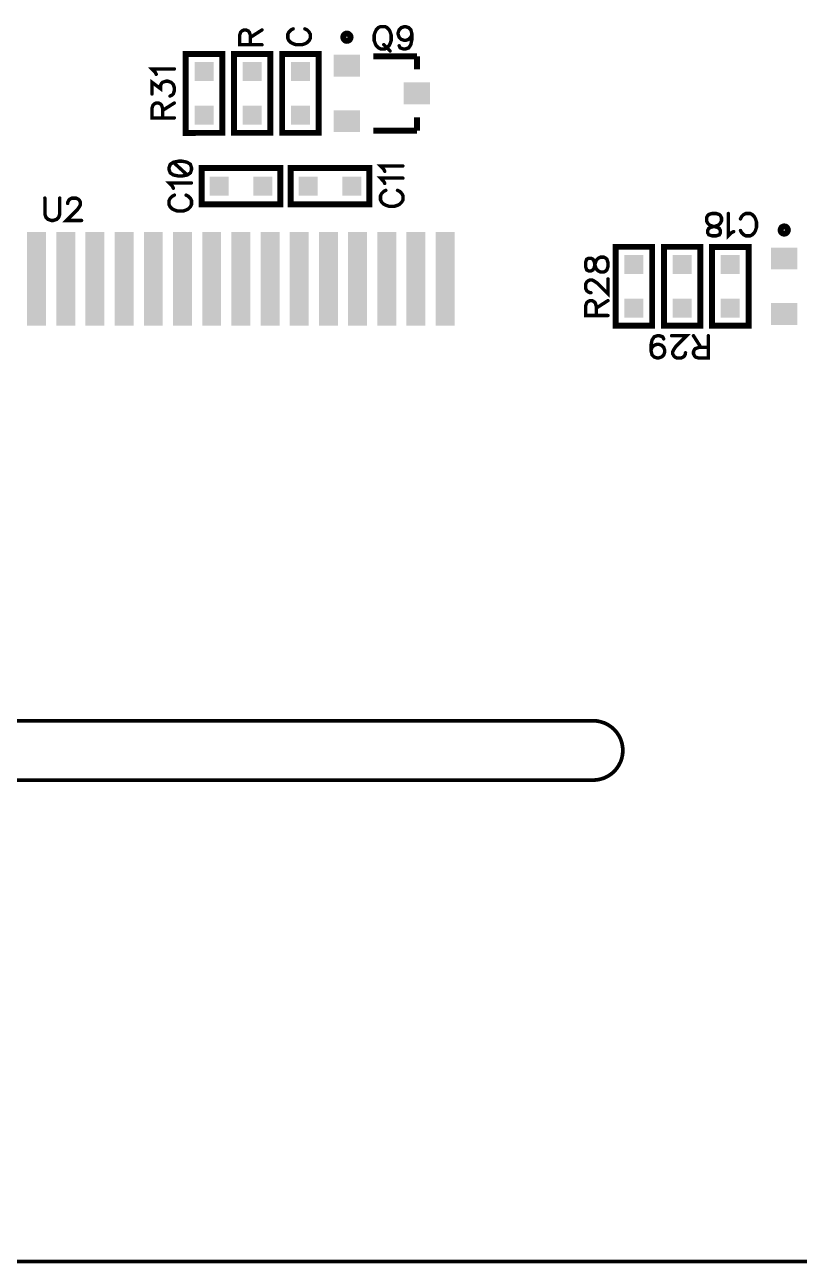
# Model space of a CAD drawing. Extents: x 0 to 3.75, y 0 to 3.
# Drawn here: x 1.603 to 2.648, y -0.003 to 1.668 of the extents above; entities that cross this region are included whole.
import ezdxf

# ---------------------------------------------------------------- set-up
doc = ezdxf.new("R2010")
doc.units = 0
for name, color, linetype in [('Board_Outline', 21, 'CONTINUOUS'), ('Top_Paste', 7, 'CONTINUOUS'), ('Top_Silk', 3, 'CONTINUOUS')]:
    doc.layers.add(name, color=color, linetype=linetype)

msp = doc.modelspace()

# ---------------------------------------------------------------- linework, layer by layer
at = {"layer": 'Board_Outline', "linetype": 'CONTINUOUS', "const_width": 0.005}
for points in [[(0.7, 0), (3.05, 0), (3.75, 0.7), (3.75, 3), (0, 3), (0, 0.7), (0.7, 0)], [(1.42, 0.729), (2.37, 0.729), (2.3752, 0.7287), (2.3804, 0.7276), (2.3853, 0.726), (2.39, 0.7236), (2.3944, 0.7207), (2.3983, 0.7173), (2.4017, 0.7134), (2.4046, 0.709), (2.407, 0.7043), (2.4086, 0.6994), (2.4097, 0.6942), (2.41, 0.689), (2.4097, 0.6838), (2.4086, 0.6786), (2.407, 0.6737), (2.4046, 0.669), (2.4017, 0.6646), (2.3983, 0.6607), (2.3944, 0.6573), (2.39, 0.6544), (2.3853, 0.652), (2.3804, 0.6504), (2.3752, 0.6493), (2.37, 0.649), (1.42, 0.649)]]:
    msp.add_lwpolyline(points, dxfattribs=at)
at = {"layer": 'Top_Paste'}
for points in [[(2.02, 1.6272), (2.0555, 1.6272), (2.02, 1.5976), (2.0555, 1.5976)], [(1.8322, 1.6173), (1.8578, 1.6173), (1.8322, 1.5917), (1.8578, 1.5917)], [(1.8972, 1.6173), (1.9228, 1.6173), (1.8972, 1.5917), (1.9228, 1.5917)], [(1.9622, 1.6173), (1.9878, 1.6173), (1.9622, 1.5917), (1.9878, 1.5917)], [(2.1145, 1.5898), (2.15, 1.5898), (2.1145, 1.5602), (2.15, 1.5602)], [(1.8322, 1.5583), (1.8578, 1.5583), (1.8322, 1.5327), (1.8578, 1.5327)], [(1.8972, 1.5583), (1.9228, 1.5583), (1.8972, 1.5327), (1.9228, 1.5327)], [(1.9622, 1.5583), (1.9878, 1.5583), (1.9622, 1.5327), (1.9878, 1.5327)], [(2.02, 1.5524), (2.0555, 1.5524), (2.02, 1.5228), (2.0555, 1.5228)], [(1.8527, 1.4628), (1.8783, 1.4628), (1.8527, 1.4372), (1.8783, 1.4372)], [(1.9117, 1.4628), (1.9373, 1.4628), (1.9117, 1.4372), (1.9373, 1.4372)], [(1.9727, 1.4628), (1.9983, 1.4628), (1.9727, 1.4372), (1.9983, 1.4372)], [(2.0317, 1.4628), (2.0573, 1.4628), (2.0317, 1.4372), (2.0573, 1.4372)], [(1.6063, 1.388), (1.6319, 1.388), (1.6063, 1.262), (1.6319, 1.262)], [(1.6457, 1.388), (1.6713, 1.388), (1.6457, 1.262), (1.6713, 1.262)], [(1.685, 1.388), (1.7106, 1.388), (1.685, 1.262), (1.7106, 1.262)], [(1.7244, 1.388), (1.75, 1.388), (1.7244, 1.262), (1.75, 1.262)], [(1.7638, 1.388), (1.7894, 1.388), (1.7638, 1.262), (1.7894, 1.262)], [(1.8031, 1.388), (1.8287, 1.388), (1.8031, 1.262), (1.8287, 1.262)], [(1.8425, 1.388), (1.8681, 1.388), (1.8425, 1.262), (1.8681, 1.262)], [(1.8819, 1.388), (1.9075, 1.388), (1.8819, 1.262), (1.9075, 1.262)], [(1.9213, 1.388), (1.9469, 1.388), (1.9213, 1.262), (1.9469, 1.262)], [(1.9606, 1.388), (1.9862, 1.388), (1.9606, 1.262), (1.9862, 1.262)], [(2, 1.388), (2.0256, 1.388), (2, 1.262), (2.0256, 1.262)], [(2.0394, 1.388), (2.065, 1.388), (2.0394, 1.262), (2.065, 1.262)], [(2.0787, 1.388), (2.1043, 1.388), (2.0787, 1.262), (2.1043, 1.262)], [(2.1181, 1.388), (2.1437, 1.388), (2.1181, 1.262), (2.1437, 1.262)], [(2.1575, 1.388), (2.1831, 1.388), (2.1575, 1.262), (2.1831, 1.262)], [(2.4122, 1.3573), (2.4378, 1.3573), (2.4122, 1.3317), (2.4378, 1.3317)], [(2.4772, 1.3573), (2.5028, 1.3573), (2.4772, 1.3317), (2.5028, 1.3317)], [(2.5422, 1.3572), (2.5678, 1.3572), (2.5422, 1.3316), (2.5678, 1.3316)], [(2.61, 1.3672), (2.6455, 1.3672), (2.61, 1.3376), (2.6455, 1.3376)], [(2.4122, 1.2983), (2.4378, 1.2983), (2.4122, 1.2727), (2.4378, 1.2727)], [(2.4772, 1.2983), (2.5028, 1.2983), (2.4772, 1.2727), (2.5028, 1.2727)], [(2.5422, 1.2981), (2.5678, 1.2981), (2.5422, 1.2725), (2.5678, 1.2725)], [(2.61, 1.2924), (2.6455, 1.2924), (2.61, 1.2628), (2.6455, 1.2628)]]:
    msp.add_solid(points, dxfattribs=at)
at = {"layer": 'Top_Silk', "linetype": 'CONTINUOUS'}
for points, const_width in [([(1.9075, 1.6406), (1.9075, 1.6535), (1.906, 1.6578), (1.9046, 1.6593), (1.9017, 1.6607), (1.8989, 1.6607), (1.896, 1.6593), (1.8945, 1.6578), (1.8931, 1.6535), (1.8931, 1.6406), (1.9233, 1.6406)], 0.0046), ([(1.9075, 1.6506), (1.9233, 1.6607)], 0.0046), ([(1.9653, 1.6621), (1.9624, 1.6607), (1.9595, 1.6578), (1.9581, 1.655), (1.9581, 1.6492), (1.9595, 1.6463), (1.9624, 1.6435), (1.9653, 1.642), (1.9696, 1.6406), (1.9768, 1.6406), (1.9811, 1.642), (1.984, 1.6435), (1.9868, 1.6463), (1.9883, 1.6492), (1.9883, 1.655), (1.9868, 1.6578), (1.984, 1.6607), (1.9811, 1.6621)], 0.0046), ([(2.0377, 1.6459), (2.0393, 1.6461), (2.0406, 1.6468), (2.0417, 1.6479), (2.0424, 1.6493), (2.0427, 1.6508), (2.0424, 1.6523), (2.0417, 1.6537), (2.0406, 1.6548), (2.0393, 1.6555), (2.0377, 1.6557), (2.0362, 1.6555), (2.0349, 1.6548), (2.0338, 1.6537), (2.0331, 1.6523), (2.0328, 1.6508), (2.0331, 1.6493), (2.0338, 1.6479), (2.0349, 1.6468), (2.0362, 1.6461), (2.0377, 1.6459)], 0.008), ([(2.0832, 1.6652), (2.0803, 1.6638), (2.0774, 1.6609), (2.076, 1.658), (2.0745, 1.6537), (2.0745, 1.6465), (2.076, 1.6422), (2.0774, 1.6394), (2.0803, 1.6365), (2.0832, 1.635), (2.0889, 1.635), (2.0918, 1.6365), (2.0946, 1.6394), (2.0961, 1.6422), (2.0975, 1.6465), (2.0975, 1.6537), (2.0961, 1.658), (2.0946, 1.6609), (2.0918, 1.6638), (2.0889, 1.6652), (2.0832, 1.6652)], 0.0046), ([(2.1255, 1.6551), (2.124, 1.6508), (2.1211, 1.6479), (2.1168, 1.6465), (2.1154, 1.6465), (2.1111, 1.6479), (2.1082, 1.6508), (2.1068, 1.6551), (2.1068, 1.6565), (2.1082, 1.6608), (2.1111, 1.6637), (2.1154, 1.6651), (2.1168, 1.6651), (2.1211, 1.6637), (2.124, 1.6608), (2.1255, 1.6551), (2.1255, 1.6479), (2.124, 1.6408), (2.1211, 1.6364), (2.1168, 1.635), (2.114, 1.635), (2.1097, 1.6364), (2.1082, 1.6393)], 0.0046), ([(2.0875, 1.6408), (2.0961, 1.6322)], 0.0046), ([(1.8696, 1.6282), (1.8204, 1.6281), (1.8204, 1.5218), (1.8696, 1.5219), (1.8696, 1.6282)], 0.008), ([(1.9346, 1.6281), (1.8854, 1.6281), (1.8854, 1.5219), (1.9346, 1.5219), (1.9346, 1.6281)], 0.008), ([(1.9996, 1.6281), (1.9504, 1.6281), (1.9504, 1.5219), (1.9996, 1.5219), (1.9996, 1.6281)], 0.008), ([(2.0732, 1.6252), (2.1323, 1.6252)], 0.008), ([(2.1323, 1.6252), (2.1323, 1.6074)], 0.008), ([(1.7806, 1.6008), (1.7791, 1.6036), (1.7748, 1.608), (1.8049, 1.608)], 0.0046), ([(1.7748, 1.5743), (1.7748, 1.59), (1.7863, 1.5814), (1.7863, 1.5858), (1.7877, 1.5886), (1.7891, 1.59), (1.7935, 1.5915), (1.7963, 1.5915), (1.8006, 1.59), (1.8035, 1.5872), (1.8049, 1.5829), (1.8049, 1.5786), (1.8035, 1.5743), (1.802, 1.5729), (1.7992, 1.5714)], 0.0046), ([(1.7891, 1.542), (1.7891, 1.5549), (1.7877, 1.5593), (1.7863, 1.5607), (1.7834, 1.5621), (1.7805, 1.5621), (1.7777, 1.5607), (1.7762, 1.5593), (1.7748, 1.5549), (1.7748, 1.542), (1.8049, 1.542)], 0.0046), ([(1.7891, 1.5521), (1.8049, 1.5621)], 0.0046), ([(2.1323, 1.5426), (2.1323, 1.5248)], 0.008), ([(2.0732, 1.5248), (2.1323, 1.5248)], 0.008), ([(1.7979, 1.4722), (1.7994, 1.4679), (1.8037, 1.465), (1.8108, 1.4636), (1.8152, 1.4636), (1.8223, 1.465), (1.8266, 1.4679), (1.8281, 1.4722), (1.8281, 1.475), (1.8266, 1.4794), (1.8223, 1.4822), (1.8152, 1.4837), (1.8108, 1.4837), (1.8037, 1.4822), (1.7994, 1.4794), (1.7979, 1.475), (1.7979, 1.4722)], 0.0046), ([(1.8037, 1.4822), (1.8223, 1.465)], 0.0046), ([(1.8419, 1.4746), (1.8419, 1.4254), (1.9481, 1.4254), (1.9481, 1.4746), (1.8419, 1.4746)], 0.008), ([(1.9619, 1.4746), (1.9619, 1.4254), (2.0681, 1.4254), (2.0681, 1.4746), (1.9619, 1.4746)], 0.008), ([(2.0889, 1.47), (2.0874, 1.4729), (2.0832, 1.4772), (2.1133, 1.4772)], 0.0046), ([(1.8037, 1.4471), (1.8022, 1.45), (1.7979, 1.4543), (1.8281, 1.4543)], 0.0046), ([(2.0889, 1.4536), (2.0874, 1.4564), (2.0832, 1.4608), (2.1133, 1.4608)], 0.0046), ([(1.8051, 1.4379), (1.8022, 1.4364), (1.7993, 1.4335), (1.7979, 1.4307), (1.7979, 1.425), (1.7993, 1.4221), (1.8022, 1.4192), (1.8051, 1.4178), (1.8094, 1.4163), (1.8166, 1.4163), (1.8209, 1.4178), (1.8237, 1.4192), (1.8266, 1.4221), (1.8281, 1.425), (1.8281, 1.4307), (1.8266, 1.4335), (1.8237, 1.4364), (1.8209, 1.4379)], 0.0046), ([(2.0903, 1.4443), (2.0874, 1.4429), (2.0845, 1.44), (2.0831, 1.4371), (2.0831, 1.4314), (2.0845, 1.4285), (2.0874, 1.4257), (2.0903, 1.4242), (2.0946, 1.4228), (2.1018, 1.4228), (2.1061, 1.4242), (2.109, 1.4257), (2.1118, 1.4285), (2.1133, 1.4314), (2.1133, 1.4371), (2.1118, 1.44), (2.109, 1.4429), (2.1061, 1.4443)], 0.0046), ([(1.6303, 1.4339), (1.6303, 1.4123), (1.6317, 1.408), (1.6346, 1.4052), (1.6389, 1.4037), (1.6417, 1.4037), (1.6461, 1.4052), (1.6489, 1.408), (1.6504, 1.4123), (1.6504, 1.4339)], 0.0046), ([(1.6611, 1.4267), (1.6611, 1.4281), (1.6625, 1.431), (1.6639, 1.4324), (1.6668, 1.4338), (1.6726, 1.4338), (1.6754, 1.4324), (1.6768, 1.431), (1.6783, 1.4281), (1.6783, 1.4252), (1.6768, 1.4223), (1.674, 1.4181), (1.6596, 1.4037), (1.6797, 1.4037)], 0.0046), ([(2.5359, 1.383), (2.5402, 1.3844), (2.5416, 1.3873), (2.5416, 1.3902), (2.5402, 1.393), (2.5373, 1.3945), (2.5316, 1.3959), (2.5273, 1.3973), (2.5244, 1.4002), (2.523, 1.4031), (2.523, 1.4074), (2.5244, 1.4102), (2.5259, 1.4117), (2.5302, 1.4131), (2.5359, 1.4131), (2.5402, 1.4117), (2.5416, 1.4102), (2.5431, 1.4074), (2.5431, 1.4031), (2.5416, 1.4002), (2.5388, 1.3973), (2.5345, 1.3959), (2.5287, 1.3945), (2.5259, 1.393), (2.5244, 1.3902), (2.5244, 1.3873), (2.5259, 1.3844), (2.5302, 1.383), (2.5359, 1.383)], 0.0046), ([(2.5595, 1.3887), (2.5566, 1.3873), (2.5523, 1.383), (2.5523, 1.4131)], 0.0046), ([(2.5688, 1.3901), (2.5702, 1.3873), (2.5731, 1.3844), (2.576, 1.383), (2.5817, 1.383), (2.5846, 1.3844), (2.5874, 1.3873), (2.5889, 1.3901), (2.5903, 1.3945), (2.5903, 1.4016), (2.5889, 1.4059), (2.5874, 1.4088), (2.5846, 1.4117), (2.5817, 1.4131), (2.576, 1.4131), (2.5731, 1.4117), (2.5702, 1.4088), (2.5688, 1.4059)], 0.0046), ([(2.6277, 1.3859), (2.6293, 1.3861), (2.6306, 1.3868), (2.6317, 1.3879), (2.6324, 1.3893), (2.6327, 1.3908), (2.6324, 1.3923), (2.6317, 1.3937), (2.6306, 1.3948), (2.6293, 1.3955), (2.6277, 1.3957), (2.6262, 1.3955), (2.6249, 1.3948), (2.6238, 1.3937), (2.6231, 1.3923), (2.6228, 1.3908), (2.6231, 1.3893), (2.6238, 1.3879), (2.6249, 1.3868), (2.6262, 1.3861), (2.6277, 1.3859)], 0.008), ([(2.4496, 1.3681), (2.4004, 1.3681), (2.4004, 1.2619), (2.4496, 1.2619), (2.4496, 1.3681)], 0.008), ([(2.5146, 1.3681), (2.4654, 1.3681), (2.4654, 1.2619), (2.5146, 1.2619), (2.5146, 1.3681)], 0.008), ([(2.5796, 1.368), (2.5304, 1.368), (2.5304, 1.2617), (2.5796, 1.2617), (2.5796, 1.368)], 0.008), ([(2.3598, 1.3413), (2.3612, 1.3371), (2.3641, 1.3356), (2.367, 1.3356), (2.3698, 1.3371), (2.3713, 1.3399), (2.3727, 1.3457), (2.3741, 1.35), (2.377, 1.3528), (2.3799, 1.3542), (2.3842, 1.3542), (2.387, 1.3528), (2.3885, 1.3514), (2.3899, 1.3471), (2.3899, 1.3413), (2.3885, 1.3371), (2.387, 1.3356), (2.3842, 1.3342), (2.3799, 1.3342), (2.377, 1.3356), (2.3741, 1.3385), (2.3727, 1.3428), (2.3713, 1.3485), (2.3698, 1.3514), (2.367, 1.3528), (2.3641, 1.3528), (2.3612, 1.3514), (2.3598, 1.3471), (2.3598, 1.3413)], 0.0046), ([(2.367, 1.3063), (2.3656, 1.3063), (2.3627, 1.3077), (2.3612, 1.3091), (2.3598, 1.312), (2.3598, 1.3178), (2.3612, 1.3206), (2.3627, 1.322), (2.3656, 1.3235), (2.3684, 1.3235), (2.3713, 1.322), (2.3756, 1.3192), (2.3899, 1.3048), (2.3899, 1.3249)], 0.0046), ([(2.3741, 1.2755), (2.3741, 1.2884), (2.3727, 1.2927), (2.3713, 1.2941), (2.3684, 1.2956), (2.3655, 1.2956), (2.3627, 1.2941), (2.3612, 1.2927), (2.3598, 1.2884), (2.3598, 1.2755), (2.3899, 1.2755)], 0.0046), ([(2.3741, 1.2855), (2.3899, 1.2956)], 0.0046), ([(2.448, 1.2282), (2.4494, 1.2325), (2.4523, 1.2354), (2.4566, 1.2368), (2.458, 1.2368), (2.4623, 1.2354), (2.4652, 1.2325), (2.4666, 1.2282), (2.4666, 1.2267), (2.4652, 1.2224), (2.4623, 1.2196), (2.458, 1.2182), (2.4566, 1.2182), (2.4523, 1.2196), (2.4494, 1.2224), (2.448, 1.2282), (2.448, 1.2354), (2.4494, 1.2425), (2.4523, 1.2468), (2.4566, 1.2483), (2.4594, 1.2483), (2.4638, 1.2468), (2.4652, 1.244)], 0.0046), ([(2.4945, 1.2253), (2.4945, 1.2239), (2.4931, 1.221), (2.4917, 1.2196), (2.4888, 1.2182), (2.4831, 1.2182), (2.4802, 1.2196), (2.4788, 1.221), (2.4773, 1.2239), (2.4773, 1.2267), (2.4788, 1.2296), (2.4816, 1.2339), (2.496, 1.2483), (2.4759, 1.2483)], 0.0046), ([(2.5254, 1.2325), (2.5125, 1.2325), (2.5081, 1.231), (2.5067, 1.2296), (2.5053, 1.2267), (2.5053, 1.2239), (2.5067, 1.221), (2.5081, 1.2195), (2.5125, 1.2181), (2.5254, 1.2181), (2.5254, 1.2483)], 0.0046), ([(2.5153, 1.2325), (2.5053, 1.2483)], 0.0046)]:
    msp.add_lwpolyline(points, dxfattribs=dict(at, const_width=const_width))
at = {"layer": 'Top_Silk', "linetype": 'CONTINUOUS', "const_width": 0.0023}
for points in [[(1.9221, 1.6607, 1), (1.9244, 1.6607, 1), (1.9221, 1.6607, 1)], [(1.9641, 1.6621, 1), (1.9664, 1.6621, 1), (1.9641, 1.6621, 1)], [(1.9799, 1.6621, 1), (1.9822, 1.6621, 1), (1.9799, 1.6621, 1)], [(2.082, 1.6652, 1), (2.0843, 1.6652, 1), (2.082, 1.6652, 1)], [(2.1243, 1.6551, 1), (2.1266, 1.6551, 1), (2.1243, 1.6551, 1)], [(1.9063, 1.6506, 1), (1.9086, 1.6506, 1), (1.9063, 1.6506, 1)], [(1.9063, 1.6406, 1), (1.9086, 1.6406, 1), (1.9063, 1.6406, 1)], [(1.9221, 1.6406, 1), (1.9244, 1.6406, 1), (1.9221, 1.6406, 1)], [(2.0863, 1.6408, 1), (2.0886, 1.6408, 1), (2.0863, 1.6408, 1)], [(2.1071, 1.6393, 1), (2.1094, 1.6393, 1), (2.1071, 1.6393, 1)], [(2.0949, 1.6322, 1), (2.0972, 1.6322, 1), (2.0949, 1.6322, 1)], [(1.8038, 1.608, 1), (1.8061, 1.608, 1), (1.8038, 1.608, 1)], [(1.7794, 1.6008, 1), (1.7817, 1.6008, 1), (1.7794, 1.6008, 1)], [(1.7737, 1.5743, 1), (1.776, 1.5743, 1), (1.7737, 1.5743, 1)], [(1.798, 1.5714, 1), (1.8003, 1.5714, 1), (1.798, 1.5714, 1)], [(1.788, 1.5521, 1), (1.7903, 1.5521, 1), (1.788, 1.5521, 1)], [(1.8038, 1.5621, 1), (1.8061, 1.5621, 1), (1.8038, 1.5621, 1)], [(1.788, 1.542, 1), (1.7903, 1.542, 1), (1.788, 1.542, 1)], [(1.8038, 1.542, 1), (1.8061, 1.542, 1), (1.8038, 1.542, 1)], [(1.7968, 1.4722, 1), (1.7991, 1.4722, 1), (1.7968, 1.4722, 1)], [(1.8025, 1.4822, 1), (1.8048, 1.4822, 1), (1.8025, 1.4822, 1)], [(2.0877, 1.47, 1), (2.09, 1.47, 1), (2.0877, 1.47, 1)], [(2.1121, 1.4772, 1), (2.1144, 1.4772, 1), (2.1121, 1.4772, 1)], [(1.8212, 1.465, 1), (1.8235, 1.465, 1), (1.8212, 1.465, 1)], [(1.8269, 1.4543, 1), (1.8292, 1.4543, 1), (1.8269, 1.4543, 1)], [(2.0877, 1.4536, 1), (2.09, 1.4536, 1), (2.0877, 1.4536, 1)], [(2.1121, 1.4608, 1), (2.1144, 1.4608, 1), (2.1121, 1.4608, 1)], [(1.8025, 1.4471, 1), (1.8048, 1.4471, 1), (1.8025, 1.4471, 1)], [(1.8039, 1.4379, 1), (1.8062, 1.4379, 1), (1.8039, 1.4379, 1)], [(1.8197, 1.4379, 1), (1.822, 1.4379, 1), (1.8197, 1.4379, 1)], [(2.0891, 1.4443, 1), (2.0914, 1.4443, 1), (2.0891, 1.4443, 1)], [(2.1049, 1.4443, 1), (2.1072, 1.4443, 1), (2.1049, 1.4443, 1)], [(1.6291, 1.4339, 1), (1.6314, 1.4339, 1), (1.6291, 1.4339, 1)], [(1.6492, 1.4339, 1), (1.6515, 1.4339, 1), (1.6492, 1.4339, 1)], [(1.6599, 1.4267, 1), (1.6622, 1.4267, 1), (1.6599, 1.4267, 1)], [(1.6786, 1.4037, 1), (1.6809, 1.4037, 1), (1.6786, 1.4037, 1)], [(2.5512, 1.4131, 1), (2.5535, 1.4131, 1), (2.5512, 1.4131, 1)], [(2.5676, 1.4059, 1), (2.57, 1.4059, 1), (2.5676, 1.4059, 1)], [(2.5584, 1.3887, 1), (2.5607, 1.3887, 1), (2.5584, 1.3887, 1)], [(2.5676, 1.3901, 1), (2.57, 1.3901, 1), (2.5676, 1.3901, 1)], [(2.5347, 1.383, 1), (2.5371, 1.383, 1), (2.5347, 1.383, 1)], [(2.3587, 1.3413, 1), (2.361, 1.3413, 1), (2.3587, 1.3413, 1)], [(2.3888, 1.3249, 1), (2.3911, 1.3249, 1), (2.3888, 1.3249, 1)], [(2.3658, 1.3063, 1), (2.3681, 1.3063, 1), (2.3658, 1.3063, 1)], [(2.373, 1.2855, 1), (2.3753, 1.2855, 1), (2.373, 1.2855, 1)], [(2.3888, 1.2956, 1), (2.3911, 1.2956, 1), (2.3888, 1.2956, 1)], [(2.373, 1.2755, 1), (2.3753, 1.2755, 1), (2.373, 1.2755, 1)], [(2.3888, 1.2755, 1), (2.3911, 1.2755, 1), (2.3888, 1.2755, 1)], [(2.464, 1.244, 1), (2.4663, 1.244, 1), (2.464, 1.244, 1)], [(2.4747, 1.2483, 1), (2.4771, 1.2483, 1), (2.4747, 1.2483, 1)], [(2.5041, 1.2483, 1), (2.5064, 1.2483, 1), (2.5041, 1.2483, 1)], [(2.5242, 1.2483, 1), (2.5265, 1.2483, 1), (2.5242, 1.2483, 1)], [(2.4468, 1.2282, 1), (2.4491, 1.2282, 1), (2.4468, 1.2282, 1)], [(2.4934, 1.2253, 1), (2.4957, 1.2253, 1), (2.4934, 1.2253, 1)], [(2.5142, 1.2325, 1), (2.5165, 1.2325, 1), (2.5142, 1.2325, 1)], [(2.5242, 1.2325, 1), (2.5265, 1.2325, 1), (2.5242, 1.2325, 1)]]:
    msp.add_lwpolyline(points, format="xyb", dxfattribs=at)

doc.saveas('drawing.dxf')
